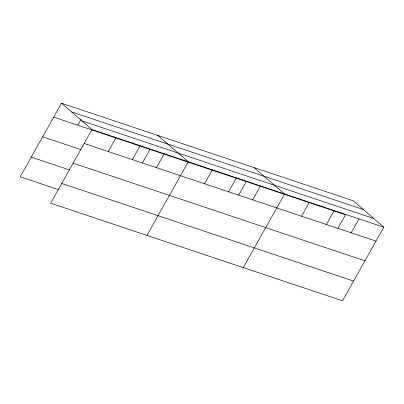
<?xml version="1.0" encoding="UTF-8"?>
<svg xmlns="http://www.w3.org/2000/svg" width="404" height="404" viewBox="0 0 404 404"><rect width="100%" height="100%" fill="white"/><g stroke="black" fill="none" stroke-linecap="round" stroke-linejoin="round"><path stroke-width="0.61" d="M61.504 103.212L91.976 129.583L50.672 203.182L342.496 300.788L383.8 227.189L353.328 200.818L61.504 103.212L20.2 176.811L58.954 189.774M77.77 125.179L81.073 119.291M108.247 151.545L116.049 137.633M132.32 159.6L140.127 145.687M142.319 163.014L149.995 149.334M156.393 167.65L164.201 153.737M146.975 235.391L188.279 161.792L157.802 135.426M204.545 183.754L212.352 169.842M228.624 191.809L236.431 177.896M238.623 195.223L246.299 181.548M252.697 199.859L260.504 185.951M243.279 267.599L284.578 194.001L254.106 167.635M301.576 216.211L309.383 202.298M326.381 224.508L334.189 210.595M337.845 228.412L345.521 214.731L53.697 117.125M351.187 232.805L358.994 218.892M71.558 111.913L363.383 209.519M81.921 120.882L373.745 218.488M91.976 129.583L383.8 227.189M84.168 143.491L375.993 241.102M42.642 136.82L80.81 149.586M73.114 163.191L364.938 260.797M31.254 157.116L69.422 169.882M61.726 183.482L353.55 281.088"/></g></svg>
